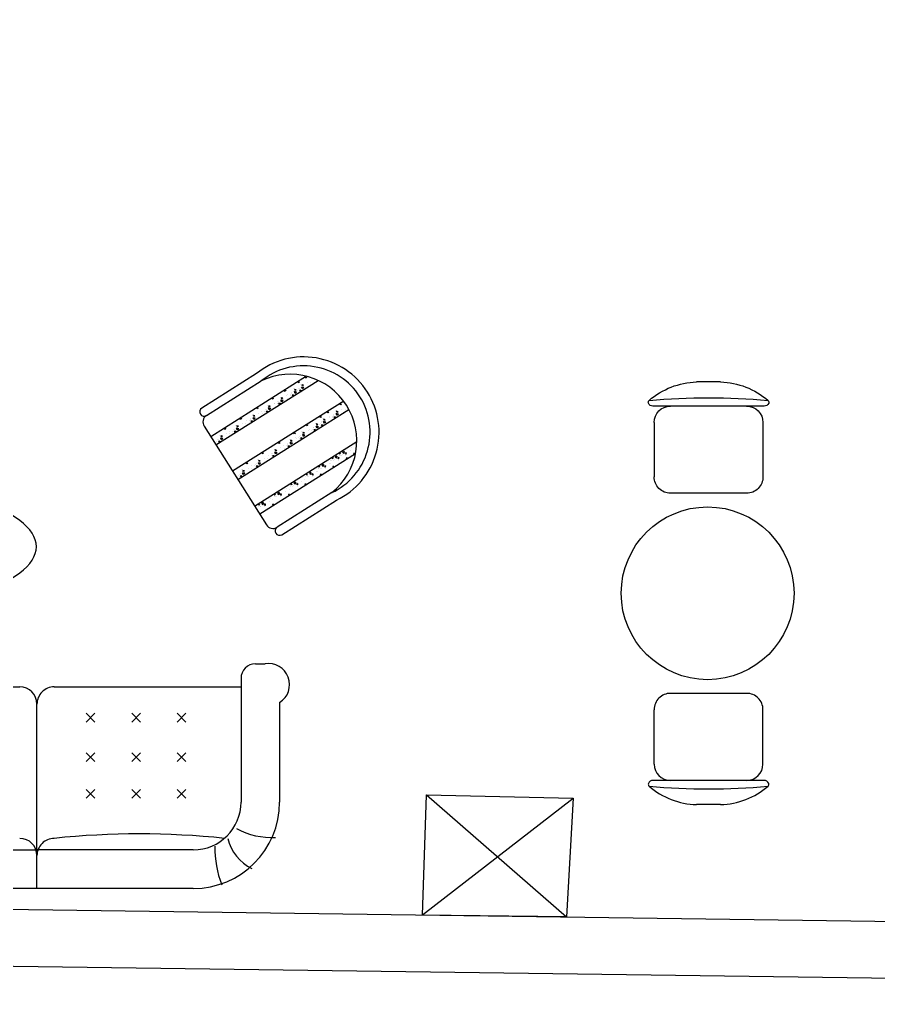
# Model space of a CAD drawing. Header units: millimetres. Extents: x 8663 to 11107, y 11834 to 12818.
# Drawn here: x 10121.1 to 10419.2, y 11834.5 to 12176.3 of the extents above; entities that cross this region are included whole.
import ezdxf

# ---------------------------------------------------------------- set-up
doc = ezdxf.new("R2010")
doc.units = ezdxf.units.MM
for name, color, linetype in [('duvarr', 7, 'Continuous'), ('kolonn', 10, 'Continuous'), ('tefriş', 1, 'Continuous')]:
    doc.layers.add(name, color=color, linetype=linetype)

# ---------------------------------------------------------------- blocks, each defined once
blk = doc.blocks.new('A$C7769457E')
at = {"layer": 'kolonn'}
for p, q in [((993.17, 538.27, 505.02), (1045.54, 578.87, 505.02)), ((994.64, 579.96, 505.02), (1043.18, 537.58, 505.02))]:
    blk.add_line(p, q, dxfattribs=at)
at = {"layer": 'kolonn', "elevation": 505.02}
blk.add_lwpolyline([(993.17, 538.26), (994.64, 579.96), (1045.54, 578.87), (1043.18, 537.58)], close=True, dxfattribs=at)
at = {"layer": 'tefriş'}
for p, q in [((935.59, 726.29, -6.17), (916.57, 714.27, -6.17)), ((952.92, 725.31, -6.17), (919.68, 704.3, -6.17)), ((952.94, 724.99, -6.17), (952.43, 724.89, -6.17)), ((952.77, 724.61, -6.17), (952.43, 724.89, -6.17)), ((952.94, 724.99, -6.17), (952.77, 724.61, -6.17)), ((918.21, 711.68, -6.17), (937.23, 723.7, -6.17)), ((921.48, 701.44, -6.17), (956.99, 723.87, -6.17)), ((948.88, 722.74, -6.17), (948.88, 722.74, -6.17)), ((950.38, 723.38, -6.17), (949.88, 723.28, -6.17)), ((950.22, 723, -6.17), (949.88, 723.27, -6.17)), ((950.38, 723.37, -6.17), (950.22, 723, -6.17)), ((950.68, 721.46, -6.17), (950.68, 721.46, -6.17)), ((950.95, 722.54, -6.17), (950.95, 722.54, -6.17)), ((952.01, 721.39, -6.17), (951.26, 721.57, -6.17)), ((951.55, 720.98, -6.17), (951.26, 721.57, -6.17)), ((951.27, 722.52, -6.17), (951.27, 722.52, -6.17)), ((951.88, 722.22, -6.17), (951.39, 722.37, -6.17)), ((951.55, 721.96, -6.17), (951.39, 722.36, -6.17)), ((951.44, 724.35, -6.17), (951.44, 724.35, -6.17)), ((951.88, 722.22, -6.17), (951.55, 721.97, -6.17)), ((952.01, 721.38, -6.17), (951.55, 720.98, -6.17)), ((951.85, 721.41, -6.17), (951.85, 721.41, -6.17)), ((953.23, 723.08, -6.17), (953.23, 723.08, -6.17)), ((953.68, 721.99, -6.17), (953.68, 721.99, -6.17)), ((954.41, 723.03, -6.17), (954.41, 723.03, -6.17)), ((1096.7, 723.33, -14131), (1088.37, 723.33, -14131)), ((943.75, 718, -6.17), (943.75, 718, -6.17)), ((944.08, 717.97, -6.17), (944.08, 717.97, -6.17)), ((944.24, 719.8, -6.17), (944.24, 719.8, -6.17)), ((945.74, 720.44, -6.17), (945.23, 720.34, -6.17)), ((945.57, 720.06, -6.17), (945.23, 720.34, -6.17)), ((945.74, 720.44, -6.17), (945.57, 720.06, -6.17)), ((946.03, 718.53, -6.17), (946.03, 718.53, -6.17)), ((946.31, 718.86, -6.17), (946.31, 718.86, -6.17)), ((947.21, 718.48, -6.17), (947.21, 718.48, -6.17)), ((947.38, 718.82, -6.17), (947.38, 718.82, -6.17)), ((947.67, 719.38, -6.17), (947.67, 719.38, -6.17)), ((947.88, 719.58, -6.17), (947.88, 719.58, -6.17)), ((948.4, 718.86, -6.17), (947.89, 718.75, -6.17)), ((948.23, 718.48, -6.17), (947.89, 718.75, -6.17)), ((948.4, 718.85, -6.17), (948.23, 718.48, -6.17)), ((948.4, 720.93, -6.17), (948.4, 720.93, -6.17)), ((949.46, 719.78, -6.17), (948.71, 719.96, -6.17)), ((948.99, 719.37, -6.17), (948.71, 719.96, -6.17)), ((948.72, 720.91, -6.17), (948.72, 720.91, -6.17)), ((949.32, 720.6, -6.17), (948.83, 720.76, -6.17)), ((949, 720.34, -6.17), (948.83, 720.75, -6.17)), ((948.87, 720.47, -6.17), (948.87, 720.47, -6.17)), ((949.46, 719.77, -6.17), (948.99, 719.37, -6.17)), ((949.32, 720.6, -6.17), (949, 720.35, -6.17)), ((949.93, 720.44, -6.17), (949.93, 720.44, -6.17)), ((950.22, 720.99, -6.17), (950.22, 720.99, -6.17)), ((950.44, 721.2, -6.17), (950.44, 721.2, -6.17)), ((950.95, 720.47, -6.17), (950.45, 720.37, -6.17)), ((950.78, 720.09, -6.17), (950.45, 720.37, -6.17)), ((950.95, 720.47, -6.17), (950.79, 720.09, -6.17)), ((951.13, 720.38, -6.17), (951.13, 720.38, -6.17)), ((965.83, 716.68, -6.17), (927.26, 692.3, -6.17)), ((939.42, 715.26, -6.17), (939.42, 715.26, -6.17)), ((939.74, 715.24, -6.17), (939.74, 715.24, -6.17)), ((940.34, 714.93, -6.17), (939.85, 715.09, -6.17)), ((940.02, 714.67, -6.17), (939.86, 715.08, -6.17)), ((939.9, 717.07, -6.17), (939.9, 717.07, -6.17)), ((940.34, 714.93, -6.17), (940.02, 714.68, -6.17)), ((941.4, 717.7, -6.17), (940.9, 717.6, -6.17)), ((941.24, 717.33, -6.17), (940.9, 717.6, -6.17)), ((941.4, 717.7, -6.17), (941.24, 717.33, -6.17)), ((941.67, 715.92, -6.17), (941.67, 715.92, -6.17)), ((941.7, 715.79, -6.17), (941.7, 715.79, -6.17)), ((942.15, 714.71, -6.17), (942.15, 714.71, -6.17)), ((942.73, 715.89, -6.17), (942.73, 715.89, -6.17)), ((942.87, 715.74, -6.17), (942.87, 715.74, -6.17)), ((943.02, 716.44, -6.17), (943.02, 716.44, -6.17)), ((943.24, 716.65, -6.17), (943.24, 716.65, -6.17)), ((943.75, 715.92, -6.17), (943.25, 715.82, -6.17)), ((943.59, 715.54, -6.17), (943.25, 715.82, -6.17)), ((943.75, 715.92, -6.17), (943.59, 715.54, -6.17)), ((944.81, 716.84, -6.17), (944.06, 717.03, -6.17)), ((944.35, 716.43, -6.17), (944.06, 717.03, -6.17)), ((944.68, 717.67, -6.17), (944.19, 717.83, -6.17)), ((944.35, 717.41, -6.17), (944.19, 717.81, -6.17)), ((944.68, 717.67, -6.17), (944.35, 717.42, -6.17)), ((944.81, 716.84, -6.17), (944.35, 716.43, -6.17)), ((946.48, 717.45, -6.17), (946.48, 717.45, -6.17)), ((963.42, 715.14, -6.17), (963.42, 715.14, -6.17)), ((964.92, 715.78, -6.17), (964.42, 715.68, -6.17)), ((964.76, 715.4, -6.17), (964.42, 715.68, -6.17)), ((964.93, 715.78, -6.17), (964.76, 715.4, -6.17)), ((1111.85, 714.93, -14131), (1073.21, 714.93, -14131)), ((929.06, 689.45, -6.17), (967.64, 713.82, -6.17)), ((934.08, 711.88, -6.17), (934.08, 711.88, -6.17)), ((934.4, 711.86, -6.17), (934.4, 711.86, -6.17)), ((935, 711.56, -6.17), (934.51, 711.71, -6.17)), ((934.68, 711.3, -6.17), (934.51, 711.7, -6.17)), ((934.56, 713.69, -6.17), (934.56, 713.69, -6.17)), ((935, 711.56, -6.17), (934.68, 711.31, -6.17)), ((936.06, 714.33, -6.17), (935.56, 714.23, -6.17)), ((935.9, 713.95, -6.17), (935.56, 714.23, -6.17)), ((936.06, 714.33, -6.17), (935.9, 713.95, -6.17)), ((936.36, 712.42, -6.17), (936.36, 712.42, -6.17)), ((936.81, 711.33, -6.17), (936.81, 711.33, -6.17)), ((937.33, 713.19, -6.17), (937.33, 713.19, -6.17)), ((937.53, 712.37, -6.17), (937.53, 712.37, -6.17)), ((938.4, 713.15, -6.17), (938.4, 713.15, -6.17)), ((938.69, 713.71, -6.17), (938.69, 713.71, -6.17)), ((938.91, 713.91, -6.17), (938.91, 713.91, -6.17)), ((939.42, 713.18, -6.17), (938.91, 713.08, -6.17)), ((939.25, 712.81, -6.17), (938.91, 713.08, -6.17)), ((939.42, 713.18, -6.17), (939.25, 712.81, -6.17)), ((940.48, 714.1, -6.17), (939.73, 714.29, -6.17)), ((940.01, 713.7, -6.17), (939.73, 714.29, -6.17)), ((940.48, 714.1, -6.17), (940.01, 713.69, -6.17)), ((957.96, 711.38, -6.17), (957.45, 711.28, -6.17)), ((957.79, 711, -6.17), (957.45, 711.28, -6.17)), ((957.96, 711.38, -6.17), (957.79, 711, -6.17)), ((959.01, 712.36, -6.17), (959.01, 712.36, -6.17)), ((960.51, 712.99, -6.17), (960.01, 712.89, -6.17)), ((960.35, 712.62, -6.17), (960.01, 712.89, -6.17)), ((960.51, 712.99, -6.17), (960.35, 712.62, -6.17)), ((960.81, 711.08, -6.17), (960.81, 711.08, -6.17)), ((960.85, 711.26, -6.17), (960.85, 711.26, -6.17)), ((961.92, 711.23, -6.17), (961.92, 711.23, -6.17)), ((962.21, 711.78, -6.17), (962.21, 711.78, -6.17)), ((962.43, 711.99, -6.17), (962.43, 711.99, -6.17)), ((962.94, 711.26, -6.17), (962.43, 711.16, -6.17)), ((962.77, 710.88, -6.17), (962.43, 711.16, -6.17)), ((962.94, 711.26, -6.17), (962.77, 710.88, -6.17)), ((962.94, 713.33, -6.17), (962.94, 713.33, -6.17)), ((964, 712.18, -6.17), (963.25, 712.37, -6.17)), ((963.53, 711.77, -6.17), (963.25, 712.37, -6.17)), ((963.26, 713.31, -6.17), (963.26, 713.31, -6.17)), ((963.86, 713.01, -6.17), (963.37, 713.16, -6.17)), ((963.54, 712.75, -6.17), (963.38, 713.15, -6.17)), ((964, 712.18, -6.17), (963.53, 711.77, -6.17)), ((963.87, 713.01, -6.17), (963.54, 712.76, -6.17)), ((965.22, 713.87, -6.17), (965.22, 713.87, -6.17)), ((965.67, 712.79, -6.17), (965.67, 712.79, -6.17)), ((966.39, 713.82, -6.17), (966.39, 713.82, -6.17)), ((917.37, 707.95, -6.17), (939.01, 673.72, -6.17)), ((928.35, 708.27, -6.17), (928.35, 708.27, -6.17)), ((928.67, 708.25, -6.17), (928.67, 708.25, -6.17)), ((929.27, 707.94, -6.17), (928.78, 708.1, -6.17)), ((928.95, 707.68, -6.17), (928.79, 708.08, -6.17)), ((928.83, 710.07, -6.17), (928.83, 710.07, -6.17)), ((929.28, 707.94, -6.17), (928.95, 707.69, -6.17)), ((930.33, 710.71, -6.17), (929.83, 710.61, -6.17)), ((930.17, 710.33, -6.17), (929.83, 710.61, -6.17)), ((930.33, 710.71, -6.17), (930.17, 710.33, -6.17)), ((930.63, 708.8, -6.17), (930.63, 708.8, -6.17)), ((931.08, 707.72, -6.17), (931.08, 707.72, -6.17)), ((931.8, 708.75, -6.17), (931.8, 708.75, -6.17)), ((931.99, 709.81, -6.17), (931.99, 709.81, -6.17)), ((933.06, 709.78, -6.17), (933.06, 709.78, -6.17)), ((933.35, 710.33, -6.17), (933.35, 710.33, -6.17)), ((933.56, 710.54, -6.17), (933.56, 710.54, -6.17)), ((934.08, 709.81, -6.17), (933.57, 709.71, -6.17)), ((933.91, 709.43, -6.17), (933.57, 709.71, -6.17)), ((934.08, 709.81, -6.17), (933.91, 709.43, -6.17)), ((935.14, 710.73, -6.17), (934.39, 710.92, -6.17)), ((934.67, 710.32, -6.17), (934.39, 710.91, -6.17)), ((935.14, 710.73, -6.17), (934.67, 710.32, -6.17)), ((951.81, 707.81, -6.17), (951.81, 707.81, -6.17)), ((953.31, 708.45, -6.17), (952.81, 708.35, -6.17)), ((953.15, 708.07, -6.17), (952.81, 708.35, -6.17)), ((953.31, 708.45, -6.17), (953.15, 708.07, -6.17)), ((955.97, 708.93, -6.17), (955.97, 708.93, -6.17)), ((957.03, 707.78, -6.17), (956.28, 707.97, -6.17)), ((956.57, 707.37, -6.17), (956.28, 707.96, -6.17)), ((956.3, 708.91, -6.17), (956.3, 708.91, -6.17)), ((956.9, 708.61, -6.17), (956.41, 708.76, -6.17)), ((956.57, 708.35, -6.17), (956.41, 708.75, -6.17)), ((956.44, 708.48, -6.17), (956.44, 708.48, -6.17)), ((956.46, 710.74, -6.17), (956.46, 710.74, -6.17)), ((956.9, 708.61, -6.17), (956.57, 708.36, -6.17)), ((957.03, 707.78, -6.17), (956.57, 707.37, -6.17)), ((957.51, 708.44, -6.17), (957.51, 708.44, -6.17)), ((957.8, 709, -6.17), (957.8, 709, -6.17)), ((958.02, 709.2, -6.17), (958.02, 709.2, -6.17)), ((958.53, 708.47, -6.17), (958.02, 708.37, -6.17)), ((958.36, 708.1, -6.17), (958.02, 708.37, -6.17)), ((958.25, 709.47, -6.17), (958.25, 709.47, -6.17)), ((958.53, 708.47, -6.17), (958.36, 708.1, -6.17)), ((958.53, 710.55, -6.17), (958.53, 710.55, -6.17)), ((958.7, 708.39, -6.17), (958.7, 708.39, -6.17)), ((959.59, 709.39, -6.17), (958.84, 709.58, -6.17)), ((959.12, 708.99, -6.17), (958.84, 709.58, -6.17)), ((958.85, 710.53, -6.17), (958.85, 710.53, -6.17)), ((959.45, 710.22, -6.17), (958.96, 710.38, -6.17)), ((959.13, 709.96, -6.17), (958.97, 710.37, -6.17)), ((959.59, 709.39, -6.17), (959.12, 708.98, -6.17)), ((959.45, 710.22, -6.17), (959.13, 709.97, -6.17)), ((959.43, 709.42, -6.17), (959.43, 709.42, -6.17)), ((961.26, 710, -6.17), (961.26, 710, -6.17)), ((961.98, 711.03, -6.17), (961.98, 711.03, -6.17)), ((1073.63, 709.26, -14131), (1073.63, 690.36, -14131)), ((1111.43, 709.26, -14131), (1111.43, 690.36, -14131)), ((922.85, 704.79, -6.17), (922.85, 704.79, -6.17)), ((923.18, 704.77, -6.17), (923.18, 704.77, -6.17)), ((923.78, 704.47, -6.17), (923.29, 704.62, -6.17)), ((923.45, 704.21, -6.17), (923.29, 704.61, -6.17)), ((923.34, 706.6, -6.17), (923.34, 706.6, -6.17)), ((923.78, 704.47, -6.17), (923.45, 704.22, -6.17)), ((924.84, 707.24, -6.17), (924.33, 707.14, -6.17)), ((924.67, 706.86, -6.17), (924.33, 707.14, -6.17)), ((924.84, 707.24, -6.17), (924.67, 706.86, -6.17)), ((925.13, 705.33, -6.17), (925.13, 705.33, -6.17)), ((925.58, 704.25, -6.17), (925.58, 704.25, -6.17)), ((926.26, 706.19, -6.17), (926.26, 706.19, -6.17)), ((926.31, 705.28, -6.17), (926.31, 705.28, -6.17)), ((927.33, 706.16, -6.17), (927.33, 706.16, -6.17)), ((927.62, 706.71, -6.17), (927.62, 706.71, -6.17)), ((927.84, 706.92, -6.17), (927.84, 706.92, -6.17)), ((928.35, 706.19, -6.17), (927.84, 706.09, -6.17)), ((928.18, 705.81, -6.17), (927.84, 706.09, -6.17)), ((928.35, 706.19, -6.17), (928.18, 705.81, -6.17)), ((929.41, 707.11, -6.17), (928.66, 707.3, -6.17)), ((928.94, 706.71, -6.17), (928.66, 707.3, -6.17)), ((929.41, 707.11, -6.17), (928.94, 706.7, -6.17)), ((947.48, 705.07, -6.17), (947.48, 705.07, -6.17)), ((948.98, 705.71, -6.17), (948.47, 705.61, -6.17)), ((948.81, 705.33, -6.17), (948.47, 705.61, -6.17)), ((948.98, 705.71, -6.17), (948.81, 705.33, -6.17)), ((950.6, 704.45, -6.17), (950.6, 704.45, -6.17)), ((950.82, 704.65, -6.17), (950.82, 704.65, -6.17)), ((951.33, 706, -6.17), (951.33, 706, -6.17)), ((952.39, 704.85, -6.17), (951.64, 705.03, -6.17)), ((951.92, 704.44, -6.17), (951.64, 705.03, -6.17)), ((951.65, 705.98, -6.17), (951.65, 705.98, -6.17)), ((952.25, 705.67, -6.17), (951.76, 705.83, -6.17)), ((951.93, 705.41, -6.17), (951.77, 705.82, -6.17)), ((952.39, 704.84, -6.17), (951.92, 704.44, -6.17)), ((952.26, 705.67, -6.17), (951.93, 705.43, -6.17)), ((953.61, 706.54, -6.17), (953.61, 706.54, -6.17)), ((953.89, 706.86, -6.17), (953.89, 706.86, -6.17)), ((954.06, 705.45, -6.17), (954.06, 705.45, -6.17)), ((954.78, 706.48, -6.17), (954.78, 706.48, -6.17)), ((954.95, 706.83, -6.17), (954.95, 706.83, -6.17)), ((955.24, 707.38, -6.17), (955.24, 707.38, -6.17)), ((955.46, 707.59, -6.17), (955.46, 707.59, -6.17)), ((955.97, 706.86, -6.17), (955.47, 706.76, -6.17)), ((955.81, 706.48, -6.17), (955.47, 706.76, -6.17)), ((955.97, 706.86, -6.17), (955.81, 706.48, -6.17)), ((920.77, 702.72, -6.17), (920.77, 702.72, -6.17)), ((921.83, 702.69, -6.17), (921.83, 702.69, -6.17)), ((922.12, 703.24, -6.17), (922.12, 703.24, -6.17)), ((922.34, 703.45, -6.17), (922.34, 703.45, -6.17)), ((922.85, 702.72, -6.17), (922.35, 702.62, -6.17)), ((922.69, 702.34, -6.17), (922.35, 702.62, -6.17)), ((922.85, 702.72, -6.17), (922.69, 702.34, -6.17)), ((923.91, 703.64, -6.17), (923.16, 703.83, -6.17)), ((923.45, 703.23, -6.17), (923.16, 703.83, -6.17)), ((923.91, 703.64, -6.17), (923.45, 703.23, -6.17)), ((934.88, 680.23, -6.17), (970.39, 702.65, -6.17)), ((942.14, 701.7, -6.17), (942.14, 701.7, -6.17)), ((943.64, 702.34, -6.17), (943.13, 702.24, -6.17)), ((943.47, 701.96, -6.17), (943.13, 702.23, -6.17)), ((943.64, 702.33, -6.17), (943.47, 701.96, -6.17)), ((944.91, 701.19, -6.17), (944.91, 701.19, -6.17)), ((945.97, 701.16, -6.17), (945.97, 701.16, -6.17)), ((946.26, 701.71, -6.17), (946.26, 701.71, -6.17)), ((946.48, 701.92, -6.17), (946.48, 701.92, -6.17)), ((946.99, 701.19, -6.17), (946.49, 701.09, -6.17)), ((946.83, 700.81, -6.17), (946.49, 701.09, -6.17)), ((946.99, 701.19, -6.17), (946.83, 700.81, -6.17)), ((946.99, 703.26, -6.17), (946.99, 703.26, -6.17)), ((948.05, 702.11, -6.17), (947.3, 702.3, -6.17)), ((947.59, 701.7, -6.17), (947.3, 702.29, -6.17)), ((947.32, 703.24, -6.17), (947.32, 703.24, -6.17)), ((947.92, 702.94, -6.17), (947.43, 703.09, -6.17)), ((947.59, 702.68, -6.17), (947.43, 703.08, -6.17)), ((947.92, 702.94, -6.17), (947.59, 702.69, -6.17)), ((948.05, 702.1, -6.17), (947.59, 701.7, -6.17)), ((949.24, 703.93, -6.17), (949.24, 703.93, -6.17)), ((949.28, 703.8, -6.17), (949.28, 703.8, -6.17)), ((949.72, 702.71, -6.17), (949.72, 702.71, -6.17)), ((950.31, 703.9, -6.17), (950.31, 703.9, -6.17)), ((950.45, 703.75, -6.17), (950.45, 703.75, -6.17)), ((951.33, 703.93, -6.17), (950.82, 703.83, -6.17)), ((951.16, 703.55, -6.17), (950.82, 703.83, -6.17)), ((951.33, 703.93, -6.17), (951.16, 703.55, -6.17)), ((936.41, 698.08, -6.17), (936.41, 698.08, -6.17)), ((969.94, 698.36, -6.17), (936.69, 677.37, -6.17)), ((937.91, 698.72, -6.17), (937.41, 698.62, -6.17)), ((937.74, 698.34, -6.17), (937.41, 698.62, -6.17)), ((937.91, 698.72, -6.17), (937.75, 698.34, -6.17)), ((939.57, 697.82, -6.17), (939.57, 697.82, -6.17)), ((940.63, 697.78, -6.17), (940.63, 697.78, -6.17)), ((940.92, 698.34, -6.17), (940.92, 698.34, -6.17)), ((941.14, 698.54, -6.17), (941.14, 698.54, -6.17)), ((941.65, 697.82, -6.17), (941.15, 697.72, -6.17)), ((941.49, 697.44, -6.17), (941.15, 697.71, -6.17)), ((941.65, 697.81, -6.17), (941.49, 697.44, -6.17)), ((941.65, 699.89, -6.17), (941.65, 699.89, -6.17)), ((942.71, 698.74, -6.17), (941.96, 698.92, -6.17)), ((942.25, 698.33, -6.17), (941.96, 698.92, -6.17)), ((941.98, 699.87, -6.17), (941.98, 699.87, -6.17)), ((942.58, 699.56, -6.17), (942.09, 699.72, -6.17)), ((942.25, 699.3, -6.17), (942.09, 699.71, -6.17)), ((942.58, 699.56, -6.17), (942.25, 699.31, -6.17)), ((942.71, 698.73, -6.17), (942.25, 698.33, -6.17)), ((943.93, 700.42, -6.17), (943.93, 700.42, -6.17)), ((944.38, 699.34, -6.17), (944.38, 699.34, -6.17)), ((945.11, 700.37, -6.17), (945.11, 700.37, -6.17)), ((963.45, 697.61, -6.17), (962.89, 697.36, -6.17)), ((962.89, 697.36, -6.17), (963.3, 696.85, -6.17)), ((963.46, 697.61, -6.17), (963.3, 696.85, -6.17)), ((964.26, 697.75, -6.17), (964.26, 697.75, -6.17)), ((964.72, 698.66, -6.17), (964.31, 698.67, -6.17)), ((964.31, 698.67, -6.17), (964.42, 698.25, -6.17)), ((964.73, 698.66, -6.17), (964.42, 698.25, -6.17)), ((964.72, 698.86, -6.17), (964.72, 698.86, -6.17)), ((964.88, 697.78, -6.17), (964.88, 697.78, -6.17)), ((965.16, 697.89, -6.17), (965.16, 697.89, -6.17)), ((966.01, 699.22, -6.17), (965.44, 698.98, -6.17)), ((965.44, 698.98, -6.17), (965.86, 698.47, -6.17)), ((965.51, 697.99, -6.17), (965.51, 697.99, -6.17)), ((966.01, 699.22, -6.17), (965.86, 698.46, -6.17)), ((965.97, 699.07, -6.17), (965.97, 699.07, -6.17)), ((966.33, 698.56, -6.17), (966.62, 698.24, -6.17)), ((966.7, 698.75, -6.17), (966.34, 698.56, -6.17)), ((966.6, 697.77, -6.17), (966.6, 697.77, -6.17)), ((966.7, 698.75, -6.17), (966.63, 698.24, -6.17)), ((966.72, 698.07, -6.17), (966.72, 698.07, -6.17)), ((967.27, 700.47, -6.17), (967.27, 700.47, -6.17)), ((968.06, 699.6, -6.17), (968.06, 699.6, -6.17)), ((968.44, 697.43, -6.17), (968.44, 697.43, -6.17)), ((968.52, 700.68, -6.17), (968.52, 700.68, -6.17)), ((969.66, 698.51, -6.17), (969.25, 698.52, -6.17)), ((969.25, 698.52, -6.17), (969.35, 698.1, -6.17)), ((969.66, 698.51, -6.17), (969.35, 698.1, -6.17)), ((930.91, 694.61, -6.17), (930.91, 694.61, -6.17)), ((932.41, 695.25, -6.17), (931.91, 695.15, -6.17)), ((932.25, 694.87, -6.17), (931.91, 695.15, -6.17)), ((932.42, 695.25, -6.17), (932.25, 694.87, -6.17)), ((933.84, 694.2, -6.17), (933.84, 694.2, -6.17)), ((934.91, 694.17, -6.17), (934.91, 694.17, -6.17)), ((935.19, 694.72, -6.17), (935.19, 694.72, -6.17)), ((935.41, 694.92, -6.17), (935.41, 694.92, -6.17)), ((935.92, 694.2, -6.17), (935.42, 694.1, -6.17)), ((935.76, 693.82, -6.17), (935.42, 694.1, -6.17)), ((935.92, 694.2, -6.17), (935.76, 693.82, -6.17)), ((935.92, 696.27, -6.17), (935.92, 696.27, -6.17)), ((936.98, 695.12, -6.17), (936.23, 695.3, -6.17)), ((936.52, 694.71, -6.17), (936.24, 695.3, -6.17)), ((936.25, 696.25, -6.17), (936.25, 696.25, -6.17)), ((936.85, 695.94, -6.17), (936.36, 696.1, -6.17)), ((936.53, 695.68, -6.17), (936.36, 696.09, -6.17)), ((936.85, 695.95, -6.17), (936.52, 695.7, -6.17)), ((936.98, 695.11, -6.17), (936.52, 694.71, -6.17)), ((938.21, 696.81, -6.17), (938.21, 696.81, -6.17)), ((938.65, 695.72, -6.17), (938.65, 695.72, -6.17)), ((939.38, 696.76, -6.17), (939.38, 696.76, -6.17)), ((957.53, 694.11, -6.17), (957.11, 694.13, -6.17)), ((957.11, 694.13, -6.17), (957.22, 693.7, -6.17)), ((957.53, 694.11, -6.17), (957.22, 693.7, -6.17)), ((958.81, 694.68, -6.17), (958.24, 694.43, -6.17)), ((958.25, 694.43, -6.17), (958.66, 693.92, -6.17)), ((958.81, 694.67, -6.17), (958.66, 693.92, -6.17)), ((959.13, 694.02, -6.17), (959.42, 693.7, -6.17)), ((959.5, 694.2, -6.17), (959.14, 694.01, -6.17)), ((959.5, 694.2, -6.17), (959.43, 693.69, -6.17)), ((960.08, 695.92, -6.17), (960.08, 695.92, -6.17)), ((960.86, 695.05, -6.17), (960.86, 695.05, -6.17)), ((961.28, 695.16, -6.17), (961.28, 695.16, -6.17)), ((961.32, 696.13, -6.17), (961.32, 696.13, -6.17)), ((961.71, 696.14, -6.17), (961.71, 696.14, -6.17)), ((962.17, 697.05, -6.17), (961.76, 697.06, -6.17)), ((961.76, 697.06, -6.17), (961.86, 696.63, -6.17)), ((962.17, 697.05, -6.17), (961.86, 696.63, -6.17)), ((962.46, 693.97, -6.17), (962.05, 693.98, -6.17)), ((962.05, 693.98, -6.17), (962.15, 693.55, -6.17)), ((962.46, 693.96, -6.17), (962.15, 693.55, -6.17)), ((962.33, 696.16, -6.17), (962.33, 696.16, -6.17)), ((962.61, 696.27, -6.17), (962.61, 696.27, -6.17)), ((963.77, 696.95, -6.17), (964.07, 696.63, -6.17)), ((964.15, 697.13, -6.17), (963.78, 696.94, -6.17)), ((963.83, 696.78, -6.17), (963.83, 696.78, -6.17)), ((964.04, 696.16, -6.17), (964.04, 696.16, -6.17)), ((964.15, 697.13, -6.17), (964.08, 696.62, -6.17)), ((964.16, 696.46, -6.17), (964.16, 696.46, -6.17)), ((965.88, 695.82, -6.17), (965.88, 695.82, -6.17)), ((967.11, 696.9, -6.17), (966.69, 696.91, -6.17)), ((966.69, 696.91, -6.17), (966.8, 696.49, -6.17)), ((967.11, 696.9, -6.17), (966.8, 696.49, -6.17)), ((928.34, 690.73, -6.17), (928.34, 690.73, -6.17)), ((929.41, 690.7, -6.17), (929.41, 690.7, -6.17)), ((929.7, 691.25, -6.17), (929.7, 691.25, -6.17)), ((929.92, 691.45, -6.17), (929.92, 691.45, -6.17)), ((930.43, 690.73, -6.17), (929.92, 690.63, -6.17)), ((930.26, 690.35, -6.17), (929.92, 690.62, -6.17)), ((930.43, 690.73, -6.17), (930.26, 690.35, -6.17)), ((930.43, 692.8, -6.17), (930.43, 692.8, -6.17)), ((931.49, 691.65, -6.17), (930.74, 691.83, -6.17)), ((931.02, 691.24, -6.17), (930.74, 691.83, -6.17)), ((930.75, 692.78, -6.17), (930.75, 692.78, -6.17)), ((931.35, 692.47, -6.17), (930.86, 692.63, -6.17)), ((931.03, 692.21, -6.17), (930.87, 692.62, -6.17)), ((931.49, 691.64, -6.17), (931.02, 691.24, -6.17)), ((931.36, 692.47, -6.17), (931.03, 692.22, -6.17)), ((932.71, 693.33, -6.17), (932.71, 693.33, -6.17)), ((933.16, 692.25, -6.17), (933.16, 692.25, -6.17)), ((933.88, 693.28, -6.17), (933.88, 693.28, -6.17)), ((953.19, 691.38, -6.17), (952.78, 691.39, -6.17)), ((952.78, 691.39, -6.17), (952.88, 690.96, -6.17)), ((953.19, 691.37, -6.17), (952.88, 690.96, -6.17)), ((953.63, 690.6, -6.17), (953.63, 690.6, -6.17)), ((954.47, 691.94, -6.17), (953.91, 691.69, -6.17)), ((953.91, 691.69, -6.17), (954.32, 691.18, -6.17)), ((954.48, 691.94, -6.17), (954.32, 691.18, -6.17)), ((954.79, 691.28, -6.17), (955.09, 690.96, -6.17)), ((955.17, 691.46, -6.17), (954.8, 691.27, -6.17)), ((955.17, 691.46, -6.17), (955.1, 690.95, -6.17)), ((955.18, 690.79, -6.17), (955.18, 690.79, -6.17)), ((955.74, 693.18, -6.17), (955.74, 693.18, -6.17)), ((956.53, 692.32, -6.17), (956.53, 692.32, -6.17)), ((956.63, 692.23, -6.17), (956.63, 692.23, -6.17)), ((956.99, 693.4, -6.17), (956.99, 693.4, -6.17)), ((957.06, 693.21, -6.17), (957.06, 693.21, -6.17)), ((957.68, 693.23, -6.17), (957.68, 693.23, -6.17)), ((958.13, 691.23, -6.17), (957.71, 691.24, -6.17)), ((957.71, 691.24, -6.17), (957.82, 690.81, -6.17)), ((958.13, 691.23, -6.17), (957.82, 690.81, -6.17)), ((957.96, 693.34, -6.17), (957.96, 693.34, -6.17)), ((959.4, 693.22, -6.17), (959.4, 693.22, -6.17)), ((959.52, 693.52, -6.17), (959.52, 693.52, -6.17)), ((961.24, 692.88, -6.17), (961.24, 692.88, -6.17)), ((947.85, 688, -6.17), (947.44, 688.01, -6.17)), ((947.44, 688.01, -6.17), (947.54, 687.59, -6.17)), ((947.85, 688, -6.17), (947.54, 687.59, -6.17)), ((948.01, 687.12, -6.17), (948.01, 687.12, -6.17)), ((948.29, 687.23, -6.17), (948.29, 687.23, -6.17)), ((949.13, 688.57, -6.17), (948.57, 688.32, -6.17)), ((948.57, 688.32, -6.17), (948.98, 687.81, -6.17)), ((949.14, 688.56, -6.17), (948.98, 687.81, -6.17)), ((949.45, 687.91, -6.17), (949.75, 687.58, -6.17)), ((949.83, 688.09, -6.17), (949.46, 687.9, -6.17)), ((949.72, 687.11, -6.17), (949.72, 687.11, -6.17)), ((949.83, 688.09, -6.17), (949.76, 687.58, -6.17)), ((949.84, 687.41, -6.17), (949.84, 687.41, -6.17)), ((950.4, 689.81, -6.17), (950.4, 689.81, -6.17)), ((951.19, 688.94, -6.17), (951.19, 688.94, -6.17)), ((951.64, 690.02, -6.17), (951.64, 690.02, -6.17)), ((952.3, 689.49, -6.17), (952.3, 689.49, -6.17)), ((952.79, 687.85, -6.17), (952.37, 687.87, -6.17)), ((952.37, 687.87, -6.17), (952.48, 687.44, -6.17)), ((952.79, 687.85, -6.17), (952.48, 687.44, -6.17)), ((952.73, 690.47, -6.17), (952.73, 690.47, -6.17)), ((953.35, 690.49, -6.17), (953.35, 690.49, -6.17)), ((955.06, 690.48, -6.17), (955.06, 690.48, -6.17)), ((956.91, 690.15, -6.17), (956.91, 690.15, -6.17)), ((942.12, 684.38, -6.17), (941.71, 684.4, -6.17)), ((941.71, 684.4, -6.17), (941.81, 683.97, -6.17)), ((942.12, 684.38, -6.17), (941.82, 683.97, -6.17)), ((961.75, 684.9, -6.17), (942.73, 672.88, -6.17)), ((943.41, 684.95, -6.17), (942.84, 684.7, -6.17)), ((942.84, 684.7, -6.17), (943.25, 684.19, -6.17)), ((943.41, 684.94, -6.17), (943.26, 684.19, -6.17)), ((943.72, 684.29, -6.17), (944.02, 683.97, -6.17)), ((944.1, 684.47, -6.17), (943.73, 684.28, -6.17)), ((944.1, 684.47, -6.17), (944.03, 683.96, -6.17)), ((944.12, 683.79, -6.17), (944.12, 683.79, -6.17)), ((944.67, 686.19, -6.17), (944.67, 686.19, -6.17)), ((945.46, 685.32, -6.17), (945.46, 685.32, -6.17)), ((945.92, 686.4, -6.17), (945.92, 686.4, -6.17)), ((947.06, 684.24, -6.17), (946.65, 684.25, -6.17)), ((946.65, 684.25, -6.17), (946.75, 683.82, -6.17)), ((947.06, 684.23, -6.17), (946.75, 683.82, -6.17)), ((946.96, 686.12, -6.17), (946.96, 686.12, -6.17)), ((947.39, 687.09, -6.17), (947.39, 687.09, -6.17)), ((951.56, 686.77, -6.17), (951.56, 686.77, -6.17)), ((1105.76, 684.69, -14131), (1079.3, 684.69, -14131)), ((936.63, 680.91, -6.17), (936.21, 680.93, -6.17)), ((936.21, 680.92, -6.17), (936.32, 680.5, -6.17)), ((936.63, 680.91, -6.17), (936.32, 680.5, -6.17)), ((937.91, 681.48, -6.17), (937.34, 681.23, -6.17)), ((937.35, 681.23, -6.17), (937.76, 680.72, -6.17)), ((937.91, 681.47, -6.17), (937.76, 680.72, -6.17)), ((938.23, 680.82, -6.17), (938.52, 680.5, -6.17)), ((938.6, 681, -6.17), (938.24, 680.81, -6.17)), ((938.6, 681, -6.17), (938.53, 680.49, -6.17)), ((938.62, 680.32, -6.17), (938.62, 680.32, -6.17)), ((939.18, 682.72, -6.17), (939.18, 682.72, -6.17)), ((939.96, 681.85, -6.17), (939.96, 681.85, -6.17)), ((940.42, 682.93, -6.17), (940.42, 682.93, -6.17)), ((941.56, 680.76, -6.17), (941.15, 680.78, -6.17)), ((941.15, 680.78, -6.17), (941.25, 680.35, -6.17)), ((941.23, 682.5, -6.17), (941.23, 682.5, -6.17)), ((941.56, 680.76, -6.17), (941.26, 680.35, -6.17)), ((941.66, 683.48, -6.17), (941.66, 683.48, -6.17)), ((942.28, 683.5, -6.17), (942.28, 683.5, -6.17)), ((942.56, 683.61, -6.17), (942.56, 683.61, -6.17)), ((944, 683.49, -6.17), (944, 683.49, -6.17)), ((944.37, 670.29, -6.17), (963.39, 682.32, -6.17)), ((945.84, 683.15, -6.17), (945.84, 683.15, -6.17)), ((935.73, 679.03, -6.17), (935.73, 679.03, -6.17)), ((936.16, 680.01, -6.17), (936.16, 680.01, -6.17)), ((936.78, 680.03, -6.17), (936.78, 680.03, -6.17)), ((937.06, 680.14, -6.17), (937.06, 680.14, -6.17)), ((938.5, 680.02, -6.17), (938.5, 680.02, -6.17)), ((940.34, 679.68, -6.17), (940.34, 679.68, -6.17)), ((948.82, 676.73, -6.17), (948.82, 676.73, -6.17)), ((935.19, 625.47), (938.59, 625.47)), ((930.19, 620.47), (930.19, 577.47)), ((794.46, 617.47), (853.33, 617.47)), ((865.33, 617.47), (906.12, 617.47)), ((906.12, 617.47), (930.19, 617.47)), ((943.59, 612.03), (943.59, 577.47)), ((1105.76, 615.22, -14131), (1079.3, 615.22, -14131)), ((859.33, 610.04), (859.33, 611.47)), ((859.33, 547.47), (859.33, 611.47)), ((1073.63, 590.65, -14131), (1073.63, 609.55, -14131)), ((1111.43, 590.65, -14131), (1111.43, 609.55, -14131)), ((879.48, 605.26), (876.47, 608.28)), ((876.47, 605.26), (879.48, 608.28)), ((892.23, 605.26), (895.24, 608.28)), ((895.24, 605.26), (892.23, 608.28)), ((907.99, 605.26), (911, 608.28)), ((911, 605.26), (907.99, 608.28)), ((879.48, 591.55), (876.47, 594.56)), ((876.47, 591.55), (879.48, 594.56)), ((895.24, 591.55), (892.23, 594.56)), ((892.23, 591.55), (895.24, 594.56)), ((911, 591.55), (907.99, 594.56)), ((907.99, 591.55), (911, 594.56)), ((1111.85, 584.98, -14131), (1073.21, 584.98, -14131)), ((879.48, 578.84), (876.47, 581.86)), ((876.47, 578.84), (879.48, 581.86)), ((895.24, 578.84), (892.23, 581.86)), ((892.23, 578.84), (895.24, 581.86)), ((911, 578.84), (907.99, 581.86)), ((907.99, 578.84), (911, 581.86)), ((1096.7, 576.58, -14131), (1088.37, 576.58, -14131)), ((788.46, 560.87), (859.67, 560.87)), ((913.59, 560.87), (859.33, 560.87)), ((859.33, 547.47), (788.46, 547.47)), ((913.59, 547.47), (859.33, 547.47))]:
    blk.add_line(p, q, dxfattribs=at)
blk.add_circle((1092.21, 649.95), 30, dxfattribs=at)
for centre, radius, start, end in [((951.95, 705.88, -6.17), 26.15, 32.2453, 128.7112), ((951.9, 705.69, -6.17), 23.23, 32.5882, 129.1613), ((947.29, 702.91, -6.17), 23.1, 308.7784, 115.8184), ((951.77, 705.88, -6.17), 23.23, 295.4355, 32.0086), ((951.97, 705.84, -6.17), 26.15, 295.8856, 32.3515), ((917.39, 712.97, -6.17), 1.53, 122.2984, 302.2984), ((919.65, 709.4, -6.17), 2.7, 122.2984, 212.2984), ((941.29, 675.16, -6.17), 2.7, 212.2984, 302.2984), ((943.55, 671.59, -6.17), 1.53, 122.2984, 302.2984)]:
    blk.add_arc(centre, radius, start, end, dxfattribs=at)
at = {"layer": 'tefriş', "extrusion": (0, 0, -1)}
for centre, major_axis, start_param, end_param in [((1089.19, 696.83, -14131), (-18.75, 18.75), 0.074586, 0.754591), ((1095.88, 696.83, -14131), (18.75, 18.75), -0.754591, -0.074586), ((1092.53, 489.99, -14131), (161.13, 161.13), -0.876115, -0.694681), ((1072.44, 716.28, -14131), (-0.594, 0.594), 5.102121, 6.357771), ((1073.21, 716.61, -14131), (-1.19, 1.19), 3.926991, 5.102121), ((1079.3, 709.26, -14131), (4.01, 4.01), 3.926991, 5.497787), ((1105.76, 709.26, -14131), (-4.01, 4.01), 0.785398, 2.356194), ((1111.85, 716.61, -14131), (1.19, 1.19), 1.181064, 2.356194), ((1112.63, 716.28, -14131), (-0.594, 0.594), 1.49621, 2.75186), ((1079.3, 690.36, -14131), (4.01, 4.01), 2.356194, 3.926991), ((1105.76, 690.36, -14131), (-4.01, 4.01), 2.356194, 3.926991)]:
    blk.add_ellipse(centre, major_axis=major_axis, ratio=1, start_param=start_param, end_param=end_param, dxfattribs=at)
blk.add_ellipse((785.13, 666.13, -27.43), major_axis=(74.01, 0), ratio=0.315484, dxfattribs=at)
at = {"layer": 'tefriş'}
for centre, major_axis, start_param, end_param in [((939.73, 618.25), (5.17, -5.17), -0.229685, 2.512916), ((935.19, 620.47), (3.54, -3.54), 2.356194, 3.926991), ((853.33, 611.47), (4.24, -4.24), 0.785398, 2.356194), ((865.33, 611.47), (4.24, -4.24), 2.356194, 3.926991), ((1079.3, 609.55, -14131), (4.01, -4.01), 2.356194, 3.926991), ((1105.76, 609.55, -14131), (-4.01, -4.01), 2.356194, 3.926991), ((1079.3, 590.65, -14131), (4.01, -4.01), 3.926991, 5.497787), ((1105.76, 590.65, -14131), (-4.01, -4.01), 0.785398, 2.356194), ((1073.21, 583.3, -14131), (-1.19, -1.19), 3.926991, 5.102121), ((1111.85, 583.3, -14131), (1.19, -1.19), 1.181064, 2.356194), ((1072.44, 583.63, -14131), (-0.594, -0.594), 5.102121, 6.357771), ((1092.53, 809.92, -14131), (161.13, -161.13), -0.876115, -0.694681), ((1089.19, 603.08, -14131), (-18.75, -18.75), 0.074586, 0.754591), ((1095.88, 603.08, -14131), (18.75, -18.75), -0.754591, -0.074586), ((1112.63, 583.63, -14131), (-0.594, -0.594), 1.49621, 2.75186), ((913.59, 577.47), (-21.21, -21.21), 0.785398, 2.356194), ((913.59, 577.47), (-11.74, -11.74), 0.785398, 2.356194), ((941.05, 591.37), (-18.55, -18.55), 0.292302, 0.828354), ((853.33, 558.87), (4.24, -4.24), 0.785398, 2.356194), ((865.33, 558.87), (4.24, -4.24), 2.356194, 3.926991), ((894.87, 283.21), (0.02, -283.21), 3.03705, 3.246024), ((940.57, 568.16), (-10.81, -10.81), 5.714379, 6.621749), ((956.01, 561.38), (-24.67, -24.67), 5.476778, 5.868291)]:
    blk.add_ellipse(centre, major_axis=major_axis, ratio=1, start_param=start_param, end_param=end_param, dxfattribs=at)

msp = doc.modelspace()

# ---------------------------------------------------------------- linework, layer by layer
at = {"layer": 'duvarr'}
for points in [[(8663.08, 11867.53), (11089.48, 11834.49), (11106.96, 12808.7), (8663.36, 12818.45)], [(9037.61, 11862.36), (9037.61, 11946.09), (9057.61, 11946.09), (9057.61, 11882.09), (11089.83, 11854.07)]]:
    msp.add_lwpolyline(points, dxfattribs=at)

# ---------------------------------------------------------------- block references
msp.add_blockref('A$C7769457E', (9267.73, 11327.23))

doc.saveas('drawing.dxf')
